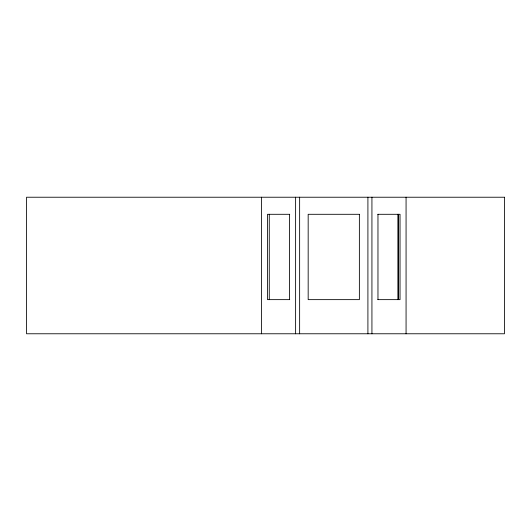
<?xml version="1.0" encoding="UTF-8"?>
<svg xmlns="http://www.w3.org/2000/svg" width="531" height="531" viewBox="0 0 531 531"><rect width="100%" height="100%" fill="white"/><g stroke="black" fill="none" stroke-linecap="round" stroke-linejoin="round"><path stroke-width="0.8" d="M289.707 214.298L267.511 214.298L267.511 299.637L289.707 299.637M377.84 214.298L400.029 214.298L400.029 299.637L377.84 299.637M406.069 197.227L406.069 333.773M398.27 214.298L398.27 299.637M398.018 214.298L398.018 299.637M377.966 214.298L377.966 299.637M371.932 197.227L371.932 333.773M367.91 197.227L367.91 333.773M299.637 197.227L299.637 333.773M295.614 197.227L295.614 333.773M289.581 214.298L289.581 299.637M269.27 214.298L269.27 299.637M261.478 197.227L261.478 333.773M504.45 197.227L26.55 197.227L26.55 333.773L504.45 333.773L504.45 197.227M359.374 214.298L308.172 214.298L308.172 299.637L359.374 299.637L359.374 214.298"/></g></svg>
